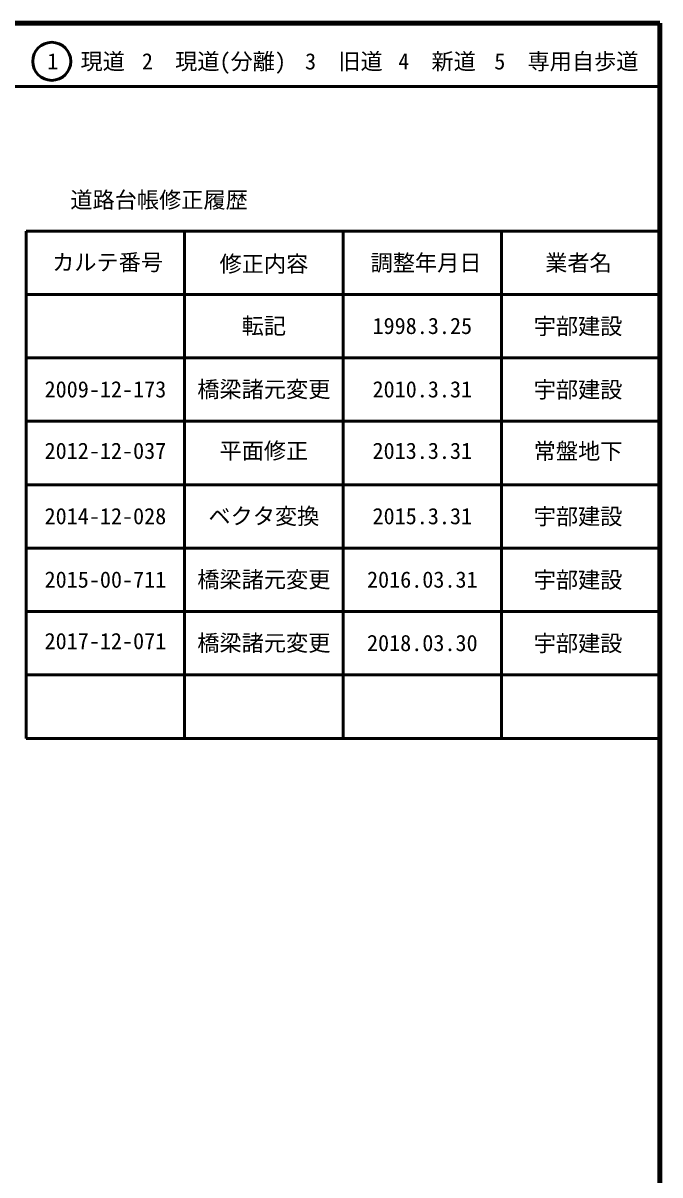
# Model space of a CAD drawing. Units: millimetres, scale not verified. Extents: x 40000 to 680000, y 20000 to 380000.
# Drawn here: x 579500 to 680000, y 198357 to 380000 of the extents above; entities that cross this region are included whole.
import ezdxf
from ezdxf.enums import TextEntityAlignment as Align

# ---------------------------------------------------------------- set-up
doc = ezdxf.new("R2010")
doc.units = ezdxf.units.MM
doc.header["$LTSCALE"] = 1000
for name, color, linetype, lineweight in [('M-TTL', 2, 'Continuous', 140), ('M-TTL-FRAM', 2, 'Continuous', 50), ('M-TTL-LINE', 7, 'Continuous', 50)]:
    doc.layers.add(name, color=color, linetype=linetype, lineweight=lineweight)
doc.layers.add('M-TTL-TXT', color=7, linetype='Continuous')
doc.styles.add('ＭＳ ゴシック', font='')
doc.styles.get('ＭＳ ゴシック').set_extended_font_data('MS Gothic')

msp = doc.modelspace()

# ---------------------------------------------------------------- linework, layer by layer
at = {"layer": 'M-TTL'}
for p, q in [((680000, 380000), (40000, 380000)), ((680000, 20000), (680000, 380000))]:
    msp.add_line(p, q, dxfattribs=at)
at = {"layer": 'M-TTL-FRAM'}
for p, q in [((580000, 347197), (580000, 267197)), ((580000, 347197), (680000, 347197)), ((580000, 287197), (680000, 287197)), ((580000, 267197), (680000, 267197))]:
    msp.add_line(p, q, dxfattribs=at)
at = {"layer": 'M-TTL-LINE'}
for p, q in [((40000, 370000), (680000, 370000)), ((605000, 347197), (605000, 267197)), ((630000, 347197), (630000, 267197)), ((655000, 347197), (655000, 267197)), ((580000, 337197), (680000, 337197)), ((580000, 327197), (680000, 327197)), ((580000, 317197), (680000, 317197)), ((580000, 307197), (680000, 307197)), ((580000, 297197), (680000, 297197)), ((580000, 287197), (680000, 287197)), ((580000, 277197), (680000, 277197))]:
    msp.add_line(p, q, dxfattribs=at)
msp.add_circle((584031, 373958), 3000, dxfattribs=at)

# ---------------------------------------------------------------- texts
at = {"layer": 'M-TTL-TXT', "style": 'ＭＳ ゴシック'}
for s, p in [('1\u3000現道', (589448, 373958)), ('2\u3000現道(分離)', (609619, 373958)), ('3\u3000旧道', (630121, 373958)), ('4\u3000新道', (644824, 373958)), ('5\u3000専用自歩道', (665228, 373958)), ('道路台帳修正履歴', (600968, 352113)), ('カルテ番号', (592839, 342277)), ('修正内容', (617509, 342023)), ('調整年月日', (643089, 342197)), ('業者名', (667134, 342197)), ('転記', (617500, 332245)), ('1998.3.25', (642500, 332245)), ('宇部建設', (667077, 332189)), ('2009-12-173', (592500, 322245)), ('橋梁諸元変更', (617500, 322245)), ('2010.3.31', (642500, 322245)), ('宇部建設', (667077, 322189)), ('2014-12-028', (592500, 302245)), ('ベクタ変換', (617500, 302245)), ('2015.3.31', (642500, 302245)), ('宇部建設', (667077, 302189)), ('2015-00-711', (592500, 292245)), ('橋梁諸元変更', (617500, 292245)), ('2016.03.31', (642500, 292245)), ('宇部建設', (667077, 292189)), ('橋梁諸元変更', (617500, 282245)), ('2018.03.30', (642500, 282245)), ('宇部建設', (667077, 282189))]:
    msp.add_text(s, height=2566, dxfattribs=at).set_placement(p, align=Align.MIDDLE_CENTER)
for s, p in [('2012-12-037', (592500, 310495)), ('平面修正', (617500, 310495)), ('2013.3.31', (642500, 310495)), ('常盤地下', (667077, 310439)), ('2017-12-071', (592500, 280495))]:
    msp.add_text(s, height=2566, dxfattribs=at).set_placement(p, align=Align.BOTTOM_CENTER)

doc.saveas('drawing.dxf')
